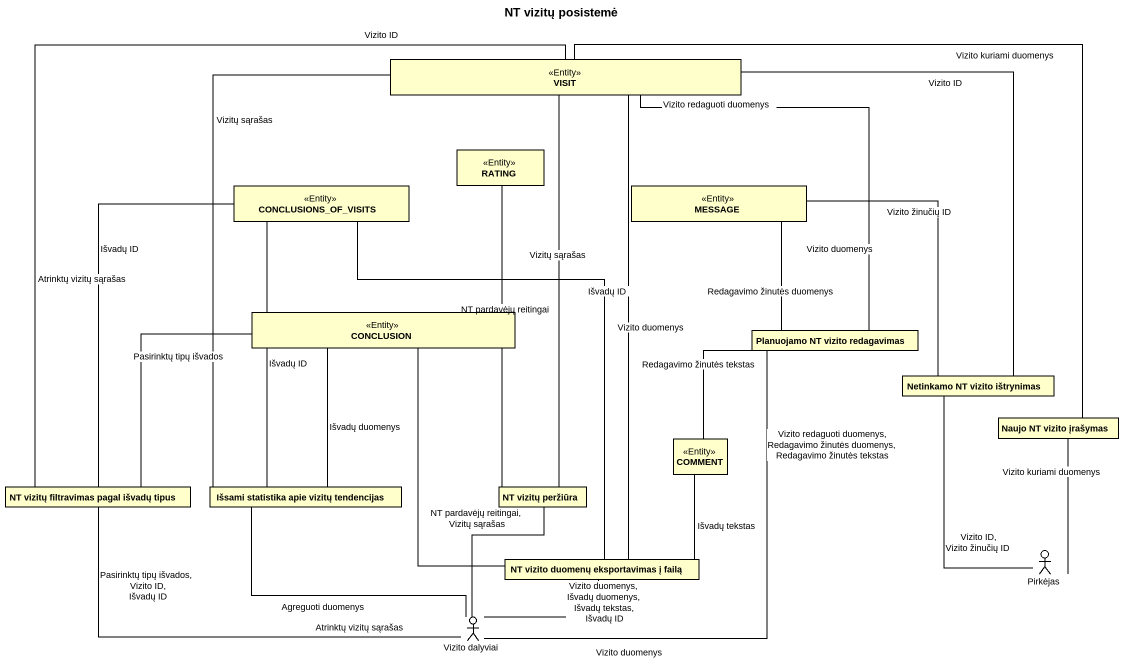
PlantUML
@startuml
title NT vizitų posistemė
allowmixing
hide circle
hide empty members
class VISIT <<Entity>>
class RATING <<Entity>>
class CONCLUSIONS_OF_VISITS <<Entity>>
class MESSAGE <<Entity>>
class CONCLUSION <<Entity>>
class "Planuojamo NT vizito redagavimas" as Planuojamo_NT_vizito
class "Netinkamo NT vizito ištrynimas" as Netinkamo_NT_vizito
class "Naujo NT vizito įrašymas" as Naujo_NT_vizito_įrašymas
class COMMENT <<Entity>>
class "NT vizitų filtravimas pagal išvadų tipus" as NT_vizitų_filtravimas_pagal
class "Išsami statistika apie vizitų tendencijas" as Išsami_statistika_apie
class "NT vizitų peržiūra" as NT_vizitų_peržiūra
actor Pirkėjas
class "NT vizito duomenų eksportavimas į failą" as NT_vizito_duomenų
actor "Vizito dalyviai" as Vizito_dalyviai
CONCLUSION -- NT_vizito_duomenų
Planuojamo_NT_vizito -up- VISIT : Vizito redaguoti duomenys\nVizito duomenys
Planuojamo_NT_vizito -up- MESSAGE : Redagavimo žinutės duomenys
Planuojamo_NT_vizito -- COMMENT : Redagavimo žinutės tekstas
Netinkamo_NT_vizito -up- VISIT : Vizito ID
Netinkamo_NT_vizito -up- MESSAGE : Vizito žinučių ID
Naujo_NT_vizito_įrašymas -up- VISIT : Vizito kuriami duomenys
NT_vizitų_filtravimas_pagal -up- VISIT : Vizito ID\nAtrinktų vizitų sąrašas
NT_vizitų_filtravimas_pagal -up- CONCLUSIONS_OF_VISITS : Išvadų ID
NT_vizitų_filtravimas_pagal -right- CONCLUSION : Pasirinktų tipų išvados
Išsami_statistika_apie -up- VISIT : Vizitų sąrašas
Išsami_statistika_apie -up- CONCLUSIONS_OF_VISITS : Išvadų ID
Išsami_statistika_apie -up- CONCLUSION : Išvadų duomenys
NT_vizitų_peržiūra -up- VISIT : Vizitų sąrašas
NT_vizitų_peržiūra -up- RATING : NT pardavėjų reitingai
Pirkėjas -up- Netinkamo_NT_vizito : Vizito ID, Vizito žinučių ID
Pirkėjas -up- Naujo_NT_vizito_įrašymas : Vizito kuriami duomenys
NT_vizito_duomenų -up- VISIT : Vizito duomenys
NT_vizito_duomenų -up- CONCLUSIONS_OF_VISITS : Išvadų ID
NT_vizito_duomenų -up- COMMENT : Išvadų tekstas
Vizito_dalyviai -up- Planuojamo_NT_vizito : Vizito redaguoti duomenys, Redagavimo žinutės duomenys, Redagavimo žinutės tekstas\nVizito duomenys
Vizito_dalyviai -left- NT_vizitų_filtravimas_pagal : Pasirinktų tipų išvados, Vizito ID, Išvadų ID\nAtrinktų vizitų sąrašas
Vizito_dalyviai -up- Išsami_statistika_apie : Agreguoti duomenys
Vizito_dalyviai -up- NT_vizitų_peržiūra : NT pardavėjų reitingai, Vizitų sąrašas
Vizito_dalyviai -right- NT_vizito_duomenų : Vizito duomenys, Išvadų duomenys, Išvadų tekstas, Išvadų ID
@enduml
